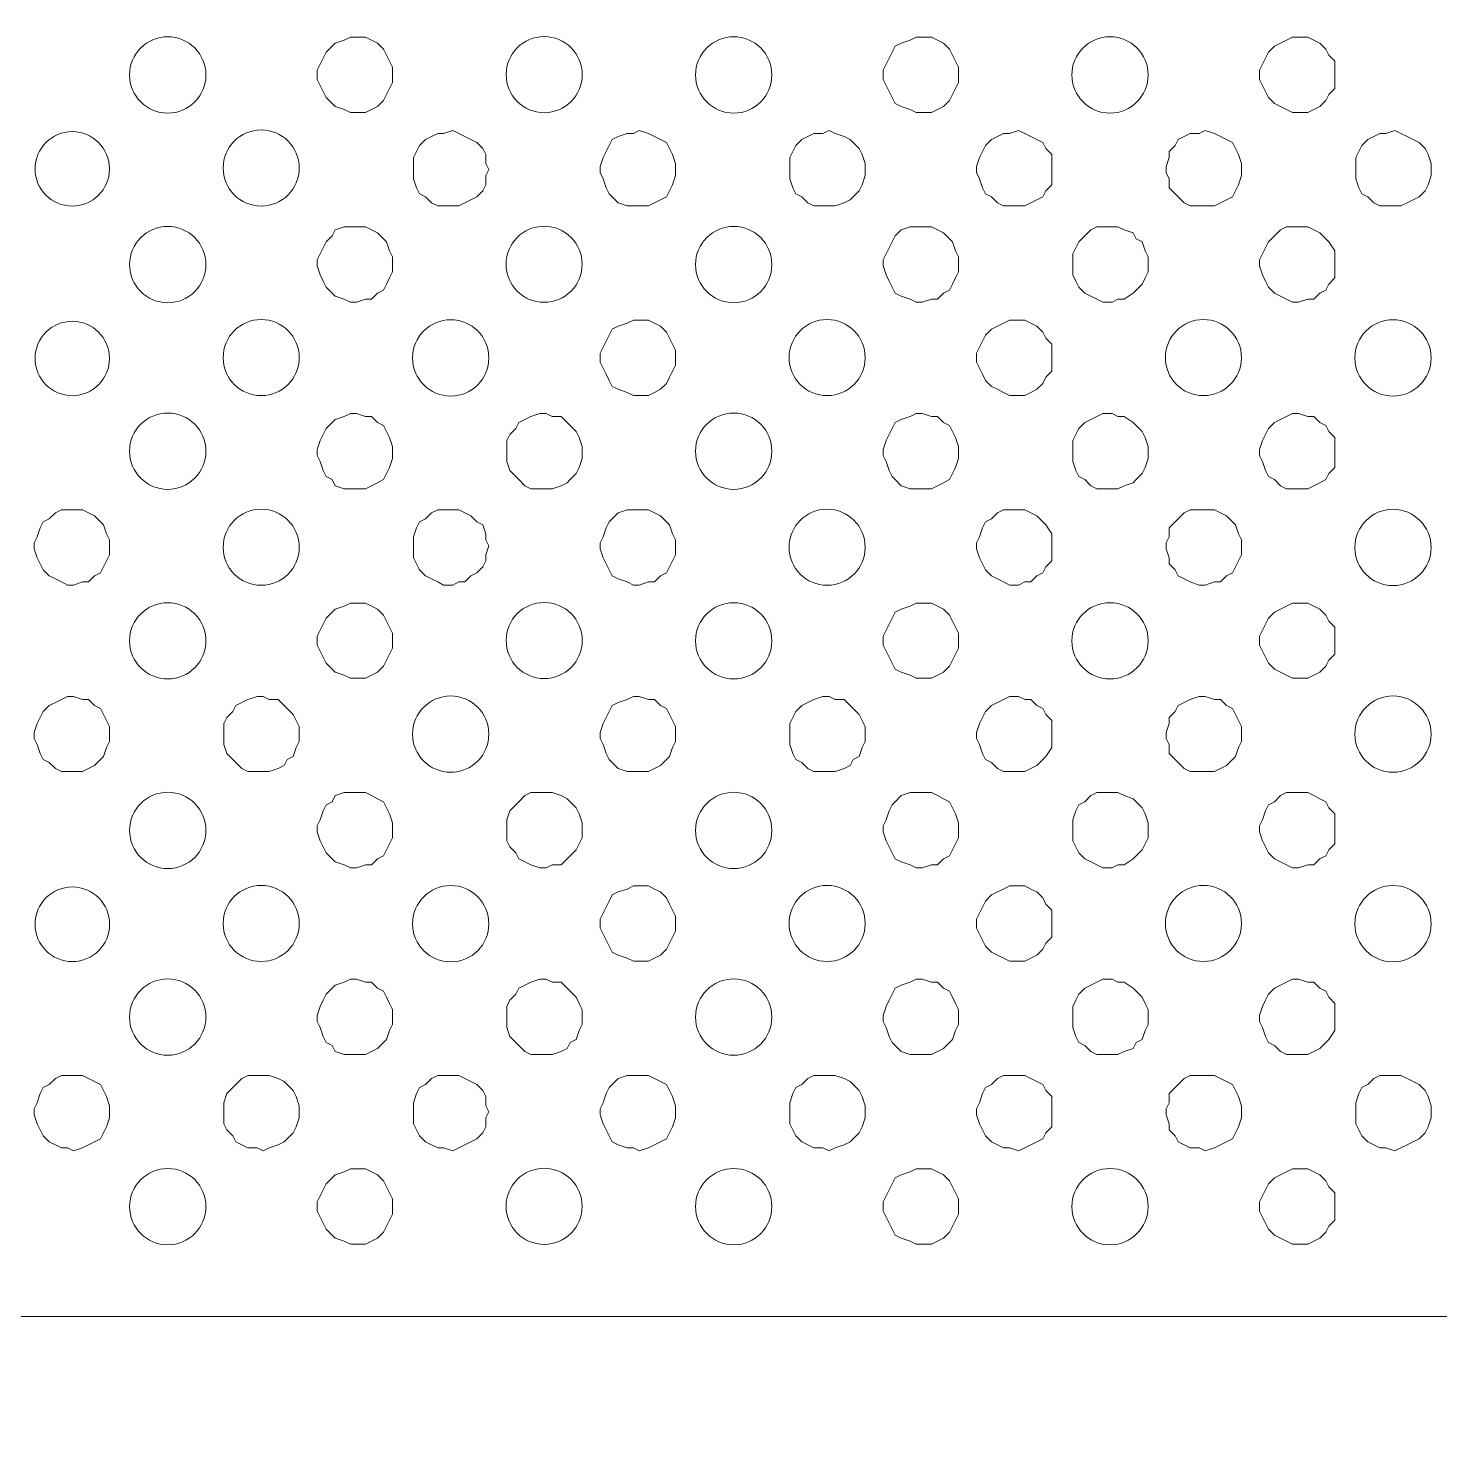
# Model space of a CAD drawing. Header units: inches. Extents: x 0.21 to 4.55, y 0.23 to 3.12.
# Drawn here: x 0.635 to 0.8595, y 2.2448 to 2.4693 of the extents above; entities that cross this region are included whole.
import ezdxf

# ---------------------------------------------------------------- set-up
doc = ezdxf.new("R2010")
doc.units = ezdxf.units.IN
doc.header["$MEASUREMENT"] = 0
doc.layers.add('PDF_0', color=7, linetype='Continuous')
doc.layers.add('PDF_PROYECCION 2', color=7, linetype='Continuous')

msp = doc.modelspace()

# ---------------------------------------------------------------- linework, layer by layer
at = {"layer": 'PDF_0', "lineweight": 5}
msp.add_lwpolyline([(1.08704, 2.2644), (1.08704, 2.06905), (1.06166, 2.06905), (1.06166, 2.2644), (0.56466, 2.2644), (0.56466, 2.06905), (0.53929, 2.06905), (0.53929, 2.78821)], dxfattribs=at)
at = {"layer": 'PDF_PROYECCION 2', "lineweight": 5}
for points in [[(0.69298, 2.46167), (0.69298, 2.46311), (0.6925, 2.46406), (0.69203, 2.46502), (0.69155, 2.46598), (0.69059, 2.46694), (0.68963, 2.46742), (0.68867, 2.46789), (0.68724, 2.46789), (0.68628, 2.46789), (0.68532, 2.46742), (0.68389, 2.46694), (0.68341, 2.46646), (0.68245, 2.4655), (0.68197, 2.46454), (0.68149, 2.46359), (0.68101, 2.46263), (0.68101, 2.46119), (0.68149, 2.46023), (0.68197, 2.45928), (0.68245, 2.45832), (0.68341, 2.45736), (0.68389, 2.45688), (0.68532, 2.4564), (0.68628, 2.45592), (0.68724, 2.45592), (0.68867, 2.45592), (0.68963, 2.4564), (0.69059, 2.45688), (0.69155, 2.45784), (0.69203, 2.4588), (0.6925, 2.45976), (0.69298, 2.46071)], [(0.783, 2.46167), (0.783, 2.46311), (0.78252, 2.46406), (0.78204, 2.46502), (0.78156, 2.46598), (0.7806, 2.46694), (0.77965, 2.46742), (0.77869, 2.46789), (0.77725, 2.46789), (0.77629, 2.46789), (0.77534, 2.46742), (0.7739, 2.46694), (0.77294, 2.46646), (0.77246, 2.4655), (0.77199, 2.46454), (0.77151, 2.46359), (0.77103, 2.46263), (0.77103, 2.46119), (0.77151, 2.46023), (0.77199, 2.45928), (0.77246, 2.45832), (0.77294, 2.45736), (0.7739, 2.45688), (0.77534, 2.4564), (0.77629, 2.45592), (0.77725, 2.45592), (0.77869, 2.45592), (0.77965, 2.4564), (0.7806, 2.45688), (0.78156, 2.45784), (0.78204, 2.4588), (0.78252, 2.45976), (0.783, 2.46071)], [(0.84285, 2.46167), (0.84285, 2.46311), (0.84285, 2.46406), (0.84189, 2.46502), (0.84141, 2.46598), (0.84045, 2.46694), (0.8395, 2.46742), (0.83854, 2.46789), (0.8371, 2.46789), (0.83614, 2.46789), (0.83519, 2.46742), (0.83423, 2.46694), (0.83327, 2.46646), (0.83231, 2.4655), (0.83184, 2.46454), (0.83136, 2.46359), (0.83088, 2.46263), (0.83088, 2.46119), (0.83136, 2.46023), (0.83184, 2.45928), (0.83231, 2.45832), (0.83327, 2.45736), (0.83423, 2.45688), (0.83519, 2.4564), (0.83614, 2.45592), (0.8371, 2.45592), (0.83854, 2.45592), (0.8395, 2.4564), (0.84045, 2.45688), (0.84141, 2.45784), (0.84189, 2.4588), (0.84285, 2.45976), (0.84285, 2.46071)], [(0.7083, 2.44683), (0.70783, 2.44779), (0.70783, 2.44922), (0.70735, 2.45018), (0.70639, 2.45114), (0.70543, 2.45162), (0.70447, 2.45209), (0.70352, 2.45257), (0.70256, 2.45305), (0.70112, 2.45257), (0.70017, 2.45257), (0.69921, 2.45209), (0.69825, 2.45162), (0.69729, 2.45066), (0.69681, 2.4497), (0.69633, 2.44874), (0.69633, 2.44731), (0.69633, 2.44635), (0.69633, 2.44539), (0.69681, 2.44395), (0.69729, 2.443), (0.69825, 2.44252), (0.69921, 2.44156), (0.70017, 2.44108), (0.70112, 2.44108), (0.70256, 2.44108), (0.70352, 2.44108), (0.70447, 2.44156), (0.70543, 2.44204), (0.70639, 2.44252), (0.70735, 2.44348), (0.70783, 2.44443), (0.70783, 2.44587)], [(0.73799, 2.44683), (0.73799, 2.44779), (0.73751, 2.44922), (0.73703, 2.45018), (0.73655, 2.45114), (0.7356, 2.45162), (0.73464, 2.45209), (0.73368, 2.45257), (0.73224, 2.45305), (0.73129, 2.45257), (0.73033, 2.45257), (0.72889, 2.45209), (0.72794, 2.45162), (0.72746, 2.45066), (0.72698, 2.4497), (0.7265, 2.44874), (0.72602, 2.44731), (0.72602, 2.44635), (0.7265, 2.44539), (0.72698, 2.44395), (0.72746, 2.443), (0.72794, 2.44252), (0.72889, 2.44156), (0.73033, 2.44108), (0.73129, 2.44108), (0.73224, 2.44108), (0.73368, 2.44108), (0.73464, 2.44156), (0.7356, 2.44204), (0.73655, 2.44252), (0.73703, 2.44348), (0.73751, 2.44443), (0.73799, 2.44587)], [(0.76815, 2.44683), (0.76815, 2.44779), (0.76768, 2.44922), (0.7672, 2.45018), (0.76624, 2.45114), (0.76576, 2.45162), (0.7648, 2.45209), (0.76337, 2.45257), (0.76241, 2.45305), (0.76145, 2.45257), (0.76002, 2.45257), (0.75906, 2.45209), (0.7581, 2.45162), (0.75714, 2.45066), (0.75666, 2.4497), (0.75618, 2.44874), (0.75618, 2.44731), (0.75618, 2.44635), (0.75618, 2.44539), (0.75666, 2.44395), (0.75714, 2.443), (0.7581, 2.44252), (0.75906, 2.44156), (0.76002, 2.44108), (0.76145, 2.44108), (0.76241, 2.44108), (0.76337, 2.44108), (0.7648, 2.44156), (0.76576, 2.44204), (0.76624, 2.44252), (0.7672, 2.44348), (0.76768, 2.44443), (0.76815, 2.44587)], [(0.79784, 2.44683), (0.79784, 2.44779), (0.79784, 2.44922), (0.79688, 2.45018), (0.7964, 2.45114), (0.79545, 2.45162), (0.79449, 2.45209), (0.79353, 2.45257), (0.79257, 2.45305), (0.79114, 2.45257), (0.79018, 2.45257), (0.78922, 2.45209), (0.78826, 2.45162), (0.78731, 2.45066), (0.78683, 2.4497), (0.78635, 2.44874), (0.78587, 2.44731), (0.78587, 2.44635), (0.78635, 2.44539), (0.78683, 2.44395), (0.78731, 2.443), (0.78826, 2.44252), (0.78922, 2.44156), (0.79018, 2.44108), (0.79114, 2.44108), (0.79257, 2.44108), (0.79353, 2.44108), (0.79449, 2.44156), (0.79545, 2.44204), (0.7964, 2.44252), (0.79688, 2.44348), (0.79784, 2.44443), (0.79784, 2.44587)], [(0.828, 2.44683), (0.828, 2.44779), (0.82753, 2.44922), (0.82705, 2.45018), (0.82657, 2.45114), (0.82561, 2.45162), (0.82465, 2.45209), (0.8237, 2.45257), (0.82226, 2.45305), (0.8213, 2.45257), (0.81987, 2.45257), (0.81891, 2.45209), (0.81795, 2.45162), (0.81747, 2.45066), (0.81651, 2.4497), (0.81651, 2.44874), (0.81603, 2.44731), (0.81603, 2.44635), (0.81651, 2.44539), (0.81651, 2.44395), (0.81747, 2.443), (0.81795, 2.44252), (0.81891, 2.44156), (0.81987, 2.44108), (0.8213, 2.44108), (0.82226, 2.44108), (0.8237, 2.44108), (0.82465, 2.44156), (0.82561, 2.44204), (0.82657, 2.44252), (0.82705, 2.44348), (0.82753, 2.44443), (0.828, 2.44587)], [(0.85817, 2.44683), (0.85817, 2.44779), (0.85769, 2.44922), (0.85721, 2.45018), (0.85625, 2.45114), (0.8553, 2.45162), (0.85434, 2.45209), (0.85338, 2.45257), (0.85242, 2.45305), (0.85099, 2.45257), (0.85003, 2.45257), (0.84907, 2.45209), (0.84811, 2.45162), (0.84716, 2.45066), (0.84668, 2.4497), (0.8462, 2.44874), (0.8462, 2.44731), (0.8462, 2.44635), (0.8462, 2.44539), (0.84668, 2.44395), (0.84716, 2.443), (0.84811, 2.44252), (0.84907, 2.44156), (0.85003, 2.44108), (0.85099, 2.44108), (0.85242, 2.44108), (0.85338, 2.44108), (0.85434, 2.44156), (0.8553, 2.44204), (0.85625, 2.44252), (0.85721, 2.44348), (0.85769, 2.44443), (0.85817, 2.44587)], [(0.69298, 2.43198), (0.69298, 2.43294), (0.6925, 2.4339), (0.69203, 2.43534), (0.69155, 2.43582), (0.69059, 2.43677), (0.68963, 2.43725), (0.68867, 2.43773), (0.68724, 2.43773), (0.68628, 2.43773), (0.68532, 2.43773), (0.68389, 2.43725), (0.68341, 2.43629), (0.68245, 2.43534), (0.68197, 2.43438), (0.68149, 2.43342), (0.68101, 2.43246), (0.68101, 2.43151), (0.68149, 2.43007), (0.68197, 2.42911), (0.68245, 2.42815), (0.68341, 2.4272), (0.68389, 2.42672), (0.68532, 2.42624), (0.68628, 2.42576), (0.68724, 2.42576), (0.68867, 2.42624), (0.68963, 2.42624), (0.69059, 2.4272), (0.69155, 2.42768), (0.69203, 2.42863), (0.6925, 2.42959), (0.69298, 2.43055)], [(0.783, 2.43198), (0.783, 2.43294), (0.78252, 2.4339), (0.78204, 2.43534), (0.78156, 2.43582), (0.7806, 2.43677), (0.77965, 2.43725), (0.77869, 2.43773), (0.77725, 2.43773), (0.77629, 2.43773), (0.77534, 2.43773), (0.7739, 2.43725), (0.77294, 2.43629), (0.77246, 2.43534), (0.77199, 2.43438), (0.77151, 2.43342), (0.77103, 2.43246), (0.77103, 2.43151), (0.77151, 2.43007), (0.77199, 2.42911), (0.77246, 2.42815), (0.77294, 2.4272), (0.7739, 2.42672), (0.77534, 2.42624), (0.77629, 2.42576), (0.77725, 2.42576), (0.77869, 2.42624), (0.77965, 2.42624), (0.7806, 2.4272), (0.78156, 2.42768), (0.78204, 2.42863), (0.78252, 2.42959), (0.783, 2.43055)], [(0.81316, 2.43198), (0.81316, 2.43294), (0.81268, 2.4339), (0.8122, 2.43534), (0.81125, 2.43582), (0.81077, 2.43677), (0.80933, 2.43725), (0.80837, 2.43773), (0.80742, 2.43773), (0.80598, 2.43773), (0.80502, 2.43773), (0.80406, 2.43725), (0.80311, 2.43629), (0.80215, 2.43534), (0.80167, 2.43438), (0.80119, 2.43342), (0.80119, 2.43246), (0.80119, 2.43151), (0.80119, 2.43007), (0.80167, 2.42911), (0.80215, 2.42815), (0.80311, 2.4272), (0.80406, 2.42672), (0.80502, 2.42624), (0.80598, 2.42576), (0.80742, 2.42576), (0.80837, 2.42624), (0.80933, 2.42624), (0.81077, 2.4272), (0.81125, 2.42768), (0.8122, 2.42863), (0.81268, 2.42959), (0.81316, 2.43055)], [(0.84285, 2.43198), (0.84285, 2.43294), (0.84285, 2.4339), (0.84189, 2.43534), (0.84141, 2.43582), (0.84045, 2.43677), (0.8395, 2.43725), (0.83854, 2.43773), (0.8371, 2.43773), (0.83614, 2.43773), (0.83519, 2.43773), (0.83423, 2.43725), (0.83327, 2.43629), (0.83231, 2.43534), (0.83184, 2.43438), (0.83136, 2.43342), (0.83088, 2.43246), (0.83088, 2.43151), (0.83136, 2.43007), (0.83184, 2.42911), (0.83231, 2.42815), (0.83327, 2.4272), (0.83423, 2.42672), (0.83519, 2.42624), (0.83614, 2.42576), (0.8371, 2.42576), (0.83854, 2.42624), (0.8395, 2.42624), (0.84045, 2.4272), (0.84141, 2.42768), (0.84189, 2.42863), (0.84285, 2.42959), (0.84285, 2.43055)], [(0.73799, 2.41666), (0.73799, 2.4181), (0.73751, 2.41906), (0.73703, 2.42001), (0.73655, 2.42097), (0.7356, 2.42193), (0.73464, 2.42241), (0.73368, 2.42289), (0.73224, 2.42289), (0.73129, 2.42289), (0.73033, 2.42241), (0.72889, 2.42193), (0.72794, 2.42145), (0.72746, 2.42049), (0.72698, 2.41954), (0.7265, 2.41858), (0.72602, 2.41762), (0.72602, 2.41618), (0.7265, 2.41523), (0.72698, 2.41427), (0.72746, 2.41331), (0.72794, 2.41235), (0.72889, 2.41188), (0.73033, 2.4114), (0.73129, 2.41092), (0.73224, 2.41092), (0.73368, 2.41092), (0.73464, 2.4114), (0.7356, 2.41188), (0.73655, 2.41283), (0.73703, 2.41379), (0.73751, 2.41475), (0.73799, 2.41571)], [(0.79784, 2.41666), (0.79784, 2.4181), (0.79784, 2.41906), (0.79688, 2.42001), (0.7964, 2.42097), (0.79545, 2.42193), (0.79449, 2.42241), (0.79353, 2.42289), (0.79257, 2.42289), (0.79114, 2.42289), (0.79018, 2.42241), (0.78922, 2.42193), (0.78826, 2.42145), (0.78731, 2.42049), (0.78683, 2.41954), (0.78635, 2.41858), (0.78587, 2.41762), (0.78587, 2.41618), (0.78635, 2.41523), (0.78683, 2.41427), (0.78731, 2.41331), (0.78826, 2.41235), (0.78922, 2.41188), (0.79018, 2.4114), (0.79114, 2.41092), (0.79257, 2.41092), (0.79353, 2.41092), (0.79449, 2.4114), (0.79545, 2.41188), (0.7964, 2.41283), (0.79688, 2.41379), (0.79784, 2.41475), (0.79784, 2.41571)], [(0.69298, 2.40182), (0.69298, 2.40278), (0.6925, 2.40421), (0.69203, 2.40517), (0.69155, 2.40613), (0.69059, 2.40661), (0.68963, 2.40757), (0.68867, 2.40757), (0.68724, 2.40804), (0.68628, 2.40804), (0.68532, 2.40757), (0.68389, 2.40709), (0.68341, 2.40661), (0.68245, 2.40565), (0.68197, 2.40469), (0.68149, 2.40374), (0.68101, 2.4023), (0.68101, 2.40134), (0.68149, 2.40038), (0.68197, 2.39895), (0.68245, 2.39799), (0.68341, 2.39751), (0.68389, 2.39655), (0.68532, 2.39607), (0.68628, 2.39607), (0.68724, 2.39607), (0.68867, 2.39607), (0.68963, 2.39655), (0.69059, 2.39703), (0.69155, 2.39751), (0.69203, 2.39847), (0.6925, 2.39943), (0.69298, 2.40086)], [(0.72315, 2.40182), (0.72315, 2.40278), (0.72267, 2.40421), (0.72219, 2.40517), (0.72123, 2.40613), (0.72075, 2.40661), (0.7198, 2.40757), (0.71836, 2.40757), (0.7174, 2.40804), (0.71644, 2.40804), (0.71501, 2.40757), (0.71405, 2.40709), (0.71309, 2.40661), (0.71261, 2.40565), (0.71166, 2.40469), (0.71118, 2.40374), (0.71118, 2.4023), (0.71118, 2.40134), (0.71118, 2.40038), (0.71166, 2.39895), (0.71261, 2.39799), (0.71309, 2.39751), (0.71405, 2.39655), (0.71501, 2.39607), (0.71644, 2.39607), (0.7174, 2.39607), (0.71836, 2.39607), (0.7198, 2.39655), (0.72075, 2.39703), (0.72123, 2.39751), (0.72219, 2.39847), (0.72267, 2.39943), (0.72315, 2.40086)], [(0.783, 2.40182), (0.783, 2.40278), (0.78252, 2.40421), (0.78204, 2.40517), (0.78156, 2.40613), (0.7806, 2.40661), (0.77965, 2.40757), (0.77869, 2.40757), (0.77725, 2.40804), (0.77629, 2.40804), (0.77534, 2.40757), (0.7739, 2.40709), (0.77294, 2.40661), (0.77246, 2.40565), (0.77199, 2.40469), (0.77151, 2.40374), (0.77103, 2.4023), (0.77103, 2.40134), (0.77151, 2.40038), (0.77199, 2.39895), (0.77246, 2.39799), (0.77294, 2.39751), (0.7739, 2.39655), (0.77534, 2.39607), (0.77629, 2.39607), (0.77725, 2.39607), (0.77869, 2.39607), (0.77965, 2.39655), (0.7806, 2.39703), (0.78156, 2.39751), (0.78204, 2.39847), (0.78252, 2.39943), (0.783, 2.40086)], [(0.81316, 2.40182), (0.81316, 2.40278), (0.81268, 2.40421), (0.8122, 2.40517), (0.81125, 2.40613), (0.81077, 2.40661), (0.80933, 2.40757), (0.80837, 2.40757), (0.80742, 2.40804), (0.80598, 2.40804), (0.80502, 2.40757), (0.80406, 2.40709), (0.80311, 2.40661), (0.80215, 2.40565), (0.80167, 2.40469), (0.80119, 2.40374), (0.80119, 2.4023), (0.80119, 2.40134), (0.80119, 2.40038), (0.80167, 2.39895), (0.80215, 2.39799), (0.80311, 2.39751), (0.80406, 2.39655), (0.80502, 2.39607), (0.80598, 2.39607), (0.80742, 2.39607), (0.80837, 2.39607), (0.80933, 2.39655), (0.81077, 2.39703), (0.81125, 2.39751), (0.8122, 2.39847), (0.81268, 2.39943), (0.81316, 2.40086)], [(0.84285, 2.40182), (0.84285, 2.40278), (0.84285, 2.40421), (0.84189, 2.40517), (0.84141, 2.40613), (0.84045, 2.40661), (0.8395, 2.40757), (0.83854, 2.40757), (0.8371, 2.40804), (0.83614, 2.40804), (0.83519, 2.40757), (0.83423, 2.40709), (0.83327, 2.40661), (0.83231, 2.40565), (0.83184, 2.40469), (0.83136, 2.40374), (0.83088, 2.4023), (0.83088, 2.40134), (0.83136, 2.40038), (0.83184, 2.39895), (0.83231, 2.39799), (0.83327, 2.39751), (0.83423, 2.39655), (0.83519, 2.39607), (0.83614, 2.39607), (0.8371, 2.39607), (0.83854, 2.39607), (0.8395, 2.39655), (0.84045, 2.39703), (0.84141, 2.39751), (0.84189, 2.39847), (0.84285, 2.39943), (0.84285, 2.40086)], [(0.64798, 2.38698), (0.64798, 2.38794), (0.6475, 2.38889), (0.64702, 2.39033), (0.64654, 2.39081), (0.64558, 2.39177), (0.64462, 2.39224), (0.64367, 2.39272), (0.64223, 2.39272), (0.64127, 2.39272), (0.64032, 2.39272), (0.63936, 2.39224), (0.6384, 2.39129), (0.63744, 2.39081), (0.63696, 2.38985), (0.63648, 2.38841), (0.63601, 2.38746), (0.63601, 2.3865), (0.63648, 2.38506), (0.63696, 2.3841), (0.63744, 2.38315), (0.6384, 2.38219), (0.63936, 2.38171), (0.64032, 2.38123), (0.64127, 2.38075), (0.64223, 2.38075), (0.64367, 2.38123), (0.64462, 2.38123), (0.64558, 2.38219), (0.64654, 2.38267), (0.64702, 2.38363), (0.6475, 2.38458), (0.64798, 2.38554)], [(0.7083, 2.38698), (0.70783, 2.38794), (0.70783, 2.38889), (0.70735, 2.39033), (0.70639, 2.39081), (0.70543, 2.39177), (0.70447, 2.39224), (0.70352, 2.39272), (0.70256, 2.39272), (0.70112, 2.39272), (0.70017, 2.39272), (0.69921, 2.39224), (0.69825, 2.39129), (0.69729, 2.39081), (0.69681, 2.38985), (0.69633, 2.38841), (0.69633, 2.38746), (0.69633, 2.3865), (0.69633, 2.38506), (0.69681, 2.3841), (0.69729, 2.38315), (0.69825, 2.38219), (0.69921, 2.38171), (0.70017, 2.38123), (0.70112, 2.38075), (0.70256, 2.38075), (0.70352, 2.38123), (0.70447, 2.38123), (0.70543, 2.38219), (0.70639, 2.38267), (0.70735, 2.38363), (0.70783, 2.38458), (0.70783, 2.38554)], [(0.73799, 2.38698), (0.73799, 2.38794), (0.73751, 2.38889), (0.73703, 2.39033), (0.73655, 2.39081), (0.7356, 2.39177), (0.73464, 2.39224), (0.73368, 2.39272), (0.73224, 2.39272), (0.73129, 2.39272), (0.73033, 2.39272), (0.72889, 2.39224), (0.72794, 2.39129), (0.72746, 2.39081), (0.72698, 2.38985), (0.7265, 2.38841), (0.72602, 2.38746), (0.72602, 2.3865), (0.7265, 2.38506), (0.72698, 2.3841), (0.72746, 2.38315), (0.72794, 2.38219), (0.72889, 2.38171), (0.73033, 2.38123), (0.73129, 2.38075), (0.73224, 2.38075), (0.73368, 2.38123), (0.73464, 2.38123), (0.7356, 2.38219), (0.73655, 2.38267), (0.73703, 2.38363), (0.73751, 2.38458), (0.73799, 2.38554)], [(0.79784, 2.38698), (0.79784, 2.38794), (0.79784, 2.38889), (0.79688, 2.39033), (0.7964, 2.39081), (0.79545, 2.39177), (0.79449, 2.39224), (0.79353, 2.39272), (0.79257, 2.39272), (0.79114, 2.39272), (0.79018, 2.39272), (0.78922, 2.39224), (0.78826, 2.39129), (0.78731, 2.39081), (0.78683, 2.38985), (0.78635, 2.38841), (0.78587, 2.38746), (0.78587, 2.3865), (0.78635, 2.38506), (0.78683, 2.3841), (0.78731, 2.38315), (0.78826, 2.38219), (0.78922, 2.38171), (0.79018, 2.38123), (0.79114, 2.38075), (0.79257, 2.38075), (0.79353, 2.38123), (0.79449, 2.38123), (0.79545, 2.38219), (0.7964, 2.38267), (0.79688, 2.38363), (0.79784, 2.38458), (0.79784, 2.38554)], [(0.828, 2.38698), (0.828, 2.38794), (0.82753, 2.38889), (0.82705, 2.39033), (0.82657, 2.39081), (0.82561, 2.39177), (0.82465, 2.39224), (0.8237, 2.39272), (0.82226, 2.39272), (0.8213, 2.39272), (0.81987, 2.39272), (0.81891, 2.39224), (0.81795, 2.39129), (0.81747, 2.39081), (0.81651, 2.38985), (0.81651, 2.38841), (0.81603, 2.38746), (0.81603, 2.3865), (0.81651, 2.38506), (0.81651, 2.3841), (0.81747, 2.38315), (0.81795, 2.38219), (0.81891, 2.38171), (0.81987, 2.38123), (0.8213, 2.38075), (0.82226, 2.38075), (0.8237, 2.38123), (0.82465, 2.38123), (0.82561, 2.38219), (0.82657, 2.38267), (0.82705, 2.38363), (0.82753, 2.38458), (0.828, 2.38554)], [(0.69298, 2.37166), (0.69298, 2.37309), (0.6925, 2.37405), (0.69203, 2.37501), (0.69155, 2.37597), (0.69059, 2.37692), (0.68963, 2.3774), (0.68867, 2.37788), (0.68724, 2.37788), (0.68628, 2.37788), (0.68532, 2.3774), (0.68389, 2.37692), (0.68341, 2.37644), (0.68245, 2.37549), (0.68197, 2.37453), (0.68149, 2.37357), (0.68101, 2.37261), (0.68101, 2.37118), (0.68149, 2.37022), (0.68197, 2.36926), (0.68245, 2.3683), (0.68341, 2.36735), (0.68389, 2.36687), (0.68532, 2.36639), (0.68628, 2.36591), (0.68724, 2.36591), (0.68867, 2.36591), (0.68963, 2.36639), (0.69059, 2.36687), (0.69155, 2.36783), (0.69203, 2.36878), (0.6925, 2.36974), (0.69298, 2.3707)], [(0.783, 2.37166), (0.783, 2.37309), (0.78252, 2.37405), (0.78204, 2.37501), (0.78156, 2.37597), (0.7806, 2.37692), (0.77965, 2.3774), (0.77869, 2.37788), (0.77725, 2.37788), (0.77629, 2.37788), (0.77534, 2.3774), (0.7739, 2.37692), (0.77294, 2.37644), (0.77246, 2.37549), (0.77199, 2.37453), (0.77151, 2.37357), (0.77103, 2.37261), (0.77103, 2.37118), (0.77151, 2.37022), (0.77199, 2.36926), (0.77246, 2.3683), (0.77294, 2.36735), (0.7739, 2.36687), (0.77534, 2.36639), (0.77629, 2.36591), (0.77725, 2.36591), (0.77869, 2.36591), (0.77965, 2.36639), (0.7806, 2.36687), (0.78156, 2.36783), (0.78204, 2.36878), (0.78252, 2.36974), (0.783, 2.3707)], [(0.84285, 2.37166), (0.84285, 2.37309), (0.84285, 2.37405), (0.84189, 2.37501), (0.84141, 2.37597), (0.84045, 2.37692), (0.8395, 2.3774), (0.83854, 2.37788), (0.8371, 2.37788), (0.83614, 2.37788), (0.83519, 2.3774), (0.83423, 2.37692), (0.83327, 2.37644), (0.83231, 2.37549), (0.83184, 2.37453), (0.83136, 2.37357), (0.83088, 2.37261), (0.83088, 2.37118), (0.83136, 2.37022), (0.83184, 2.36926), (0.83231, 2.3683), (0.83327, 2.36735), (0.83423, 2.36687), (0.83519, 2.36639), (0.83614, 2.36591), (0.8371, 2.36591), (0.83854, 2.36591), (0.8395, 2.36639), (0.84045, 2.36687), (0.84141, 2.36783), (0.84189, 2.36878), (0.84285, 2.36974), (0.84285, 2.3707)], [(0.64798, 2.35681), (0.64798, 2.35825), (0.6475, 2.35921), (0.64702, 2.36016), (0.64654, 2.36112), (0.64558, 2.3616), (0.64462, 2.36256), (0.64367, 2.36256), (0.64223, 2.36304), (0.64127, 2.36304), (0.64032, 2.36256), (0.63936, 2.36208), (0.6384, 2.3616), (0.63744, 2.36064), (0.63696, 2.35969), (0.63648, 2.35873), (0.63601, 2.35729), (0.63601, 2.35633), (0.63648, 2.35538), (0.63696, 2.35394), (0.63744, 2.35298), (0.6384, 2.3525), (0.63936, 2.35155), (0.64032, 2.35107), (0.64127, 2.35107), (0.64223, 2.35107), (0.64367, 2.35107), (0.64462, 2.35155), (0.64558, 2.35203), (0.64654, 2.35298), (0.64702, 2.35346), (0.6475, 2.3549), (0.64798, 2.35586)], [(0.67814, 2.35681), (0.67814, 2.35825), (0.67766, 2.35921), (0.67718, 2.36016), (0.67623, 2.36112), (0.67575, 2.3616), (0.67479, 2.36256), (0.67335, 2.36256), (0.67239, 2.36304), (0.67144, 2.36304), (0.67, 2.36256), (0.66904, 2.36208), (0.66809, 2.3616), (0.66761, 2.36064), (0.66665, 2.35969), (0.66617, 2.35873), (0.66617, 2.35729), (0.66617, 2.35633), (0.66617, 2.35538), (0.66665, 2.35394), (0.66761, 2.35298), (0.66809, 2.3525), (0.66904, 2.35155), (0.67, 2.35107), (0.67144, 2.35107), (0.67239, 2.35107), (0.67335, 2.35107), (0.67479, 2.35155), (0.67575, 2.35203), (0.67623, 2.35298), (0.67718, 2.35346), (0.67766, 2.3549), (0.67814, 2.35586)], [(0.73799, 2.35681), (0.73799, 2.35825), (0.73751, 2.35921), (0.73703, 2.36016), (0.73655, 2.36112), (0.7356, 2.3616), (0.73464, 2.36256), (0.73368, 2.36256), (0.73224, 2.36304), (0.73129, 2.36304), (0.73033, 2.36256), (0.72889, 2.36208), (0.72794, 2.3616), (0.72746, 2.36064), (0.72698, 2.35969), (0.7265, 2.35873), (0.72602, 2.35729), (0.72602, 2.35633), (0.7265, 2.35538), (0.72698, 2.35394), (0.72746, 2.35298), (0.72794, 2.3525), (0.72889, 2.35155), (0.73033, 2.35107), (0.73129, 2.35107), (0.73224, 2.35107), (0.73368, 2.35107), (0.73464, 2.35155), (0.7356, 2.35203), (0.73655, 2.35298), (0.73703, 2.35346), (0.73751, 2.3549), (0.73799, 2.35586)], [(0.76815, 2.35681), (0.76815, 2.35825), (0.76768, 2.35921), (0.7672, 2.36016), (0.76624, 2.36112), (0.76576, 2.3616), (0.7648, 2.36256), (0.76337, 2.36256), (0.76241, 2.36304), (0.76145, 2.36304), (0.76002, 2.36256), (0.75906, 2.36208), (0.7581, 2.3616), (0.75714, 2.36064), (0.75666, 2.35969), (0.75618, 2.35873), (0.75618, 2.35729), (0.75618, 2.35633), (0.75618, 2.35538), (0.75666, 2.35394), (0.75714, 2.35298), (0.7581, 2.3525), (0.75906, 2.35155), (0.76002, 2.35107), (0.76145, 2.35107), (0.76241, 2.35107), (0.76337, 2.35107), (0.7648, 2.35155), (0.76576, 2.35203), (0.76624, 2.35298), (0.7672, 2.35346), (0.76768, 2.3549), (0.76815, 2.35586)], [(0.79784, 2.35681), (0.79784, 2.35825), (0.79784, 2.35921), (0.79688, 2.36016), (0.7964, 2.36112), (0.79545, 2.3616), (0.79449, 2.36256), (0.79353, 2.36256), (0.79257, 2.36304), (0.79114, 2.36304), (0.79018, 2.36256), (0.78922, 2.36208), (0.78826, 2.3616), (0.78731, 2.36064), (0.78683, 2.35969), (0.78635, 2.35873), (0.78587, 2.35729), (0.78587, 2.35633), (0.78635, 2.35538), (0.78683, 2.35394), (0.78731, 2.35298), (0.78826, 2.3525), (0.78922, 2.35155), (0.79018, 2.35107), (0.79114, 2.35107), (0.79257, 2.35107), (0.79353, 2.35107), (0.79449, 2.35155), (0.79545, 2.35203), (0.7964, 2.35298), (0.79688, 2.35346), (0.79784, 2.3549), (0.79784, 2.35586)], [(0.828, 2.35681), (0.828, 2.35825), (0.82753, 2.35921), (0.82705, 2.36016), (0.82657, 2.36112), (0.82561, 2.3616), (0.82465, 2.36256), (0.8237, 2.36256), (0.82226, 2.36304), (0.8213, 2.36304), (0.81987, 2.36256), (0.81891, 2.36208), (0.81795, 2.3616), (0.81747, 2.36064), (0.81651, 2.35969), (0.81651, 2.35873), (0.81603, 2.35729), (0.81603, 2.35633), (0.81651, 2.35538), (0.81651, 2.35394), (0.81747, 2.35298), (0.81795, 2.3525), (0.81891, 2.35155), (0.81987, 2.35107), (0.8213, 2.35107), (0.82226, 2.35107), (0.8237, 2.35107), (0.82465, 2.35155), (0.82561, 2.35203), (0.82657, 2.35298), (0.82705, 2.35346), (0.82753, 2.3549), (0.828, 2.35586)], [(0.69298, 2.34197), (0.69298, 2.34293), (0.6925, 2.34436), (0.69203, 2.34532), (0.69155, 2.34628), (0.69059, 2.34676), (0.68963, 2.34724), (0.68867, 2.34772), (0.68724, 2.34772), (0.68628, 2.34772), (0.68532, 2.34772), (0.68389, 2.34724), (0.68341, 2.34628), (0.68245, 2.3458), (0.68197, 2.34484), (0.68149, 2.34341), (0.68101, 2.34245), (0.68101, 2.34149), (0.68149, 2.34006), (0.68197, 2.3391), (0.68245, 2.33814), (0.68341, 2.33718), (0.68389, 2.3367), (0.68532, 2.33622), (0.68628, 2.33575), (0.68724, 2.33575), (0.68867, 2.33622), (0.68963, 2.33622), (0.69059, 2.33718), (0.69155, 2.33766), (0.69203, 2.33862), (0.6925, 2.33958), (0.69298, 2.34053)], [(0.72315, 2.34197), (0.72315, 2.34293), (0.72267, 2.34436), (0.72219, 2.34532), (0.72123, 2.34628), (0.72075, 2.34676), (0.7198, 2.34724), (0.71836, 2.34772), (0.7174, 2.34772), (0.71644, 2.34772), (0.71501, 2.34772), (0.71405, 2.34724), (0.71309, 2.34628), (0.71261, 2.3458), (0.71166, 2.34484), (0.71118, 2.34341), (0.71118, 2.34245), (0.71118, 2.34149), (0.71118, 2.34006), (0.71166, 2.3391), (0.71261, 2.33814), (0.71309, 2.33718), (0.71405, 2.3367), (0.71501, 2.33622), (0.71644, 2.33575), (0.7174, 2.33575), (0.71836, 2.33622), (0.7198, 2.33622), (0.72075, 2.33718), (0.72123, 2.33766), (0.72219, 2.33862), (0.72267, 2.33958), (0.72315, 2.34053)], [(0.783, 2.34197), (0.783, 2.34293), (0.78252, 2.34436), (0.78204, 2.34532), (0.78156, 2.34628), (0.7806, 2.34676), (0.77965, 2.34724), (0.77869, 2.34772), (0.77725, 2.34772), (0.77629, 2.34772), (0.77534, 2.34772), (0.7739, 2.34724), (0.77294, 2.34628), (0.77246, 2.3458), (0.77199, 2.34484), (0.77151, 2.34341), (0.77103, 2.34245), (0.77103, 2.34149), (0.77151, 2.34006), (0.77199, 2.3391), (0.77246, 2.33814), (0.77294, 2.33718), (0.7739, 2.3367), (0.77534, 2.33622), (0.77629, 2.33575), (0.77725, 2.33575), (0.77869, 2.33622), (0.77965, 2.33622), (0.7806, 2.33718), (0.78156, 2.33766), (0.78204, 2.33862), (0.78252, 2.33958), (0.783, 2.34053)], [(0.81316, 2.34197), (0.81316, 2.34293), (0.81268, 2.34436), (0.8122, 2.34532), (0.81125, 2.34628), (0.81077, 2.34676), (0.80933, 2.34724), (0.80837, 2.34772), (0.80742, 2.34772), (0.80598, 2.34772), (0.80502, 2.34772), (0.80406, 2.34724), (0.80311, 2.34628), (0.80215, 2.3458), (0.80167, 2.34484), (0.80119, 2.34341), (0.80119, 2.34245), (0.80119, 2.34149), (0.80119, 2.34006), (0.80167, 2.3391), (0.80215, 2.33814), (0.80311, 2.33718), (0.80406, 2.3367), (0.80502, 2.33622), (0.80598, 2.33575), (0.80742, 2.33575), (0.80837, 2.33622), (0.80933, 2.33622), (0.81077, 2.33718), (0.81125, 2.33766), (0.8122, 2.33862), (0.81268, 2.33958), (0.81316, 2.34053)], [(0.84285, 2.34197), (0.84285, 2.34293), (0.84285, 2.34436), (0.84189, 2.34532), (0.84141, 2.34628), (0.84045, 2.34676), (0.8395, 2.34724), (0.83854, 2.34772), (0.8371, 2.34772), (0.83614, 2.34772), (0.83519, 2.34772), (0.83423, 2.34724), (0.83327, 2.34628), (0.83231, 2.3458), (0.83184, 2.34484), (0.83136, 2.34341), (0.83088, 2.34245), (0.83088, 2.34149), (0.83136, 2.34006), (0.83184, 2.3391), (0.83231, 2.33814), (0.83327, 2.33718), (0.83423, 2.3367), (0.83519, 2.33622), (0.83614, 2.33575), (0.8371, 2.33575), (0.83854, 2.33622), (0.8395, 2.33622), (0.84045, 2.33718), (0.84141, 2.33766), (0.84189, 2.33862), (0.84285, 2.33958), (0.84285, 2.34053)], [(0.73799, 2.32713), (0.73799, 2.32809), (0.73751, 2.32904), (0.73703, 2.33), (0.73655, 2.33096), (0.7356, 2.33192), (0.73464, 2.33239), (0.73368, 2.33287), (0.73224, 2.33287), (0.73129, 2.33287), (0.73033, 2.33239), (0.72889, 2.33192), (0.72794, 2.33144), (0.72746, 2.33048), (0.72698, 2.32952), (0.7265, 2.32856), (0.72602, 2.32761), (0.72602, 2.32617), (0.7265, 2.32521), (0.72698, 2.32425), (0.72746, 2.3233), (0.72794, 2.32234), (0.72889, 2.32186), (0.73033, 2.32138), (0.73129, 2.3209), (0.73224, 2.3209), (0.73368, 2.3209), (0.73464, 2.32138), (0.7356, 2.32186), (0.73655, 2.32282), (0.73703, 2.32378), (0.73751, 2.32473), (0.73799, 2.32569)], [(0.79784, 2.32713), (0.79784, 2.32809), (0.79784, 2.32904), (0.79688, 2.33), (0.7964, 2.33096), (0.79545, 2.33192), (0.79449, 2.33239), (0.79353, 2.33287), (0.79257, 2.33287), (0.79114, 2.33287), (0.79018, 2.33239), (0.78922, 2.33192), (0.78826, 2.33144), (0.78731, 2.33048), (0.78683, 2.32952), (0.78635, 2.32856), (0.78587, 2.32761), (0.78587, 2.32617), (0.78635, 2.32521), (0.78683, 2.32425), (0.78731, 2.3233), (0.78826, 2.32234), (0.78922, 2.32186), (0.79018, 2.32138), (0.79114, 2.3209), (0.79257, 2.3209), (0.79353, 2.3209), (0.79449, 2.32138), (0.79545, 2.32186), (0.7964, 2.32282), (0.79688, 2.32378), (0.79784, 2.32473), (0.79784, 2.32569)], [(0.69298, 2.31181), (0.69298, 2.31324), (0.6925, 2.3142), (0.69203, 2.31516), (0.69155, 2.31612), (0.69059, 2.31659), (0.68963, 2.31755), (0.68867, 2.31755), (0.68724, 2.31803), (0.68628, 2.31803), (0.68532, 2.31755), (0.68389, 2.31707), (0.68341, 2.31659), (0.68245, 2.31564), (0.68197, 2.31468), (0.68149, 2.31372), (0.68101, 2.31228), (0.68101, 2.31133), (0.68149, 2.31037), (0.68197, 2.30893), (0.68245, 2.30798), (0.68341, 2.3075), (0.68389, 2.30654), (0.68532, 2.30606), (0.68628, 2.30606), (0.68724, 2.30606), (0.68867, 2.30606), (0.68963, 2.30654), (0.69059, 2.30702), (0.69155, 2.30798), (0.69203, 2.30845), (0.6925, 2.30989), (0.69298, 2.31085)], [(0.72315, 2.31181), (0.72315, 2.31324), (0.72267, 2.3142), (0.72219, 2.31516), (0.72123, 2.31612), (0.72075, 2.31659), (0.7198, 2.31755), (0.71836, 2.31755), (0.7174, 2.31803), (0.71644, 2.31803), (0.71501, 2.31755), (0.71405, 2.31707), (0.71309, 2.31659), (0.71261, 2.31564), (0.71166, 2.31468), (0.71118, 2.31372), (0.71118, 2.31228), (0.71118, 2.31133), (0.71118, 2.31037), (0.71166, 2.30893), (0.71261, 2.30798), (0.71309, 2.3075), (0.71405, 2.30654), (0.71501, 2.30606), (0.71644, 2.30606), (0.7174, 2.30606), (0.71836, 2.30606), (0.7198, 2.30654), (0.72075, 2.30702), (0.72123, 2.30798), (0.72219, 2.30845), (0.72267, 2.30989), (0.72315, 2.31085)], [(0.783, 2.31181), (0.783, 2.31324), (0.78252, 2.3142), (0.78204, 2.31516), (0.78156, 2.31612), (0.7806, 2.31659), (0.77965, 2.31755), (0.77869, 2.31755), (0.77725, 2.31803), (0.77629, 2.31803), (0.77534, 2.31755), (0.7739, 2.31707), (0.77294, 2.31659), (0.77246, 2.31564), (0.77199, 2.31468), (0.77151, 2.31372), (0.77103, 2.31228), (0.77103, 2.31133), (0.77151, 2.31037), (0.77199, 2.30893), (0.77246, 2.30798), (0.77294, 2.3075), (0.7739, 2.30654), (0.77534, 2.30606), (0.77629, 2.30606), (0.77725, 2.30606), (0.77869, 2.30606), (0.77965, 2.30654), (0.7806, 2.30702), (0.78156, 2.30798), (0.78204, 2.30845), (0.78252, 2.30989), (0.783, 2.31085)], [(0.81316, 2.31181), (0.81316, 2.31324), (0.81268, 2.3142), (0.8122, 2.31516), (0.81125, 2.31612), (0.81077, 2.31659), (0.80933, 2.31755), (0.80837, 2.31755), (0.80742, 2.31803), (0.80598, 2.31803), (0.80502, 2.31755), (0.80406, 2.31707), (0.80311, 2.31659), (0.80215, 2.31564), (0.80167, 2.31468), (0.80119, 2.31372), (0.80119, 2.31228), (0.80119, 2.31133), (0.80119, 2.31037), (0.80167, 2.30893), (0.80215, 2.30798), (0.80311, 2.3075), (0.80406, 2.30654), (0.80502, 2.30606), (0.80598, 2.30606), (0.80742, 2.30606), (0.80837, 2.30606), (0.80933, 2.30654), (0.81077, 2.30702), (0.81125, 2.30798), (0.8122, 2.30845), (0.81268, 2.30989), (0.81316, 2.31085)], [(0.84285, 2.31181), (0.84285, 2.31324), (0.84285, 2.3142), (0.84189, 2.31516), (0.84141, 2.31612), (0.84045, 2.31659), (0.8395, 2.31755), (0.83854, 2.31755), (0.8371, 2.31803), (0.83614, 2.31803), (0.83519, 2.31755), (0.83423, 2.31707), (0.83327, 2.31659), (0.83231, 2.31564), (0.83184, 2.31468), (0.83136, 2.31372), (0.83088, 2.31228), (0.83088, 2.31133), (0.83136, 2.31037), (0.83184, 2.30893), (0.83231, 2.30798), (0.83327, 2.3075), (0.83423, 2.30654), (0.83519, 2.30606), (0.83614, 2.30606), (0.8371, 2.30606), (0.83854, 2.30606), (0.8395, 2.30654), (0.84045, 2.30702), (0.84141, 2.30798), (0.84189, 2.30845), (0.84285, 2.30989), (0.84285, 2.31085)], [(0.64798, 2.29696), (0.64798, 2.29792), (0.6475, 2.29936), (0.64702, 2.30031), (0.64654, 2.30127), (0.64558, 2.30175), (0.64462, 2.30223), (0.64367, 2.30271), (0.64223, 2.30271), (0.64127, 2.30271), (0.64032, 2.30271), (0.63936, 2.30223), (0.6384, 2.30127), (0.63744, 2.30079), (0.63696, 2.29984), (0.63648, 2.2984), (0.63601, 2.29744), (0.63601, 2.29648), (0.63648, 2.29505), (0.63696, 2.29409), (0.63744, 2.29313), (0.6384, 2.29218), (0.63936, 2.2917), (0.64032, 2.29122), (0.64127, 2.29122), (0.64223, 2.29074), (0.64367, 2.29122), (0.64462, 2.2917), (0.64558, 2.29218), (0.64654, 2.29265), (0.64702, 2.29361), (0.6475, 2.29457), (0.64798, 2.29601)], [(0.67814, 2.29696), (0.67814, 2.29792), (0.67766, 2.29936), (0.67718, 2.30031), (0.67623, 2.30127), (0.67575, 2.30175), (0.67479, 2.30223), (0.67335, 2.30271), (0.67239, 2.30271), (0.67144, 2.30271), (0.67, 2.30271), (0.66904, 2.30223), (0.66809, 2.30127), (0.66761, 2.30079), (0.66665, 2.29984), (0.66617, 2.2984), (0.66617, 2.29744), (0.66617, 2.29648), (0.66617, 2.29505), (0.66665, 2.29409), (0.66761, 2.29313), (0.66809, 2.29218), (0.66904, 2.2917), (0.67, 2.29122), (0.67144, 2.29122), (0.67239, 2.29074), (0.67335, 2.29122), (0.67479, 2.2917), (0.67575, 2.29218), (0.67623, 2.29265), (0.67718, 2.29361), (0.67766, 2.29457), (0.67814, 2.29601)], [(0.7083, 2.29696), (0.70783, 2.29792), (0.70783, 2.29936), (0.70735, 2.30031), (0.70639, 2.30127), (0.70543, 2.30175), (0.70447, 2.30223), (0.70352, 2.30271), (0.70256, 2.30271), (0.70112, 2.30271), (0.70017, 2.30271), (0.69921, 2.30223), (0.69825, 2.30127), (0.69729, 2.30079), (0.69681, 2.29984), (0.69633, 2.2984), (0.69633, 2.29744), (0.69633, 2.29648), (0.69633, 2.29505), (0.69681, 2.29409), (0.69729, 2.29313), (0.69825, 2.29218), (0.69921, 2.2917), (0.70017, 2.29122), (0.70112, 2.29122), (0.70256, 2.29074), (0.70352, 2.29122), (0.70447, 2.2917), (0.70543, 2.29218), (0.70639, 2.29265), (0.70735, 2.29361), (0.70783, 2.29457), (0.70783, 2.29601)], [(0.73799, 2.29696), (0.73799, 2.29792), (0.73751, 2.29936), (0.73703, 2.30031), (0.73655, 2.30127), (0.7356, 2.30175), (0.73464, 2.30223), (0.73368, 2.30271), (0.73224, 2.30271), (0.73129, 2.30271), (0.73033, 2.30271), (0.72889, 2.30223), (0.72794, 2.30127), (0.72746, 2.30079), (0.72698, 2.29984), (0.7265, 2.2984), (0.72602, 2.29744), (0.72602, 2.29648), (0.7265, 2.29505), (0.72698, 2.29409), (0.72746, 2.29313), (0.72794, 2.29218), (0.72889, 2.2917), (0.73033, 2.29122), (0.73129, 2.29122), (0.73224, 2.29074), (0.73368, 2.29122), (0.73464, 2.2917), (0.7356, 2.29218), (0.73655, 2.29265), (0.73703, 2.29361), (0.73751, 2.29457), (0.73799, 2.29601)], [(0.76815, 2.29696), (0.76815, 2.29792), (0.76768, 2.29936), (0.7672, 2.30031), (0.76624, 2.30127), (0.76576, 2.30175), (0.7648, 2.30223), (0.76337, 2.30271), (0.76241, 2.30271), (0.76145, 2.30271), (0.76002, 2.30271), (0.75906, 2.30223), (0.7581, 2.30127), (0.75714, 2.30079), (0.75666, 2.29984), (0.75618, 2.2984), (0.75618, 2.29744), (0.75618, 2.29648), (0.75618, 2.29505), (0.75666, 2.29409), (0.75714, 2.29313), (0.7581, 2.29218), (0.75906, 2.2917), (0.76002, 2.29122), (0.76145, 2.29122), (0.76241, 2.29074), (0.76337, 2.29122), (0.7648, 2.2917), (0.76576, 2.29218), (0.76624, 2.29265), (0.7672, 2.29361), (0.76768, 2.29457), (0.76815, 2.29601)], [(0.79784, 2.29696), (0.79784, 2.29792), (0.79784, 2.29936), (0.79688, 2.30031), (0.7964, 2.30127), (0.79545, 2.30175), (0.79449, 2.30223), (0.79353, 2.30271), (0.79257, 2.30271), (0.79114, 2.30271), (0.79018, 2.30271), (0.78922, 2.30223), (0.78826, 2.30127), (0.78731, 2.30079), (0.78683, 2.29984), (0.78635, 2.2984), (0.78587, 2.29744), (0.78587, 2.29648), (0.78635, 2.29505), (0.78683, 2.29409), (0.78731, 2.29313), (0.78826, 2.29218), (0.78922, 2.2917), (0.79018, 2.29122), (0.79114, 2.29122), (0.79257, 2.29074), (0.79353, 2.29122), (0.79449, 2.2917), (0.79545, 2.29218), (0.7964, 2.29265), (0.79688, 2.29361), (0.79784, 2.29457), (0.79784, 2.29601)], [(0.828, 2.29696), (0.828, 2.29792), (0.82753, 2.29936), (0.82705, 2.30031), (0.82657, 2.30127), (0.82561, 2.30175), (0.82465, 2.30223), (0.8237, 2.30271), (0.82226, 2.30271), (0.8213, 2.30271), (0.81987, 2.30271), (0.81891, 2.30223), (0.81795, 2.30127), (0.81747, 2.30079), (0.81651, 2.29984), (0.81651, 2.2984), (0.81603, 2.29744), (0.81603, 2.29648), (0.81651, 2.29505), (0.81651, 2.29409), (0.81747, 2.29313), (0.81795, 2.29218), (0.81891, 2.2917), (0.81987, 2.29122), (0.8213, 2.29122), (0.82226, 2.29074), (0.8237, 2.29122), (0.82465, 2.2917), (0.82561, 2.29218), (0.82657, 2.29265), (0.82705, 2.29361), (0.82753, 2.29457), (0.828, 2.29601)], [(0.85817, 2.29696), (0.85817, 2.29792), (0.85769, 2.29936), (0.85721, 2.30031), (0.85625, 2.30127), (0.8553, 2.30175), (0.85434, 2.30223), (0.85338, 2.30271), (0.85242, 2.30271), (0.85099, 2.30271), (0.85003, 2.30271), (0.84907, 2.30223), (0.84811, 2.30127), (0.84716, 2.30079), (0.84668, 2.29984), (0.8462, 2.2984), (0.8462, 2.29744), (0.8462, 2.29648), (0.8462, 2.29505), (0.84668, 2.29409), (0.84716, 2.29313), (0.84811, 2.29218), (0.84907, 2.2917), (0.85003, 2.29122), (0.85099, 2.29122), (0.85242, 2.29074), (0.85338, 2.29122), (0.85434, 2.2917), (0.8553, 2.29218), (0.85625, 2.29265), (0.85721, 2.29361), (0.85769, 2.29457), (0.85817, 2.29601)], [(0.69298, 2.28212), (0.69298, 2.28308), (0.6925, 2.28404), (0.69203, 2.28499), (0.69155, 2.28595), (0.69059, 2.28691), (0.68963, 2.28739), (0.68867, 2.28787), (0.68724, 2.28787), (0.68628, 2.28787), (0.68532, 2.28739), (0.68389, 2.28691), (0.68341, 2.28643), (0.68245, 2.28547), (0.68197, 2.28451), (0.68149, 2.28356), (0.68101, 2.2826), (0.68101, 2.28116), (0.68149, 2.28021), (0.68197, 2.27925), (0.68245, 2.27829), (0.68341, 2.27733), (0.68389, 2.27685), (0.68532, 2.27637), (0.68628, 2.2759), (0.68724, 2.2759), (0.68867, 2.2759), (0.68963, 2.27637), (0.69059, 2.27685), (0.69155, 2.27781), (0.69203, 2.27877), (0.6925, 2.27973), (0.69298, 2.28068)], [(0.783, 2.28212), (0.783, 2.28308), (0.78252, 2.28404), (0.78204, 2.28499), (0.78156, 2.28595), (0.7806, 2.28691), (0.77965, 2.28739), (0.77869, 2.28787), (0.77725, 2.28787), (0.77629, 2.28787), (0.77534, 2.28739), (0.7739, 2.28691), (0.77294, 2.28643), (0.77246, 2.28547), (0.77199, 2.28451), (0.77151, 2.28356), (0.77103, 2.2826), (0.77103, 2.28116), (0.77151, 2.28021), (0.77199, 2.27925), (0.77246, 2.27829), (0.77294, 2.27733), (0.7739, 2.27685), (0.77534, 2.27637), (0.77629, 2.2759), (0.77725, 2.2759), (0.77869, 2.2759), (0.77965, 2.27637), (0.7806, 2.27685), (0.78156, 2.27781), (0.78204, 2.27877), (0.78252, 2.27973), (0.783, 2.28068)], [(0.84285, 2.28212), (0.84285, 2.28308), (0.84285, 2.28404), (0.84189, 2.28499), (0.84141, 2.28595), (0.84045, 2.28691), (0.8395, 2.28739), (0.83854, 2.28787), (0.8371, 2.28787), (0.83614, 2.28787), (0.83519, 2.28739), (0.83423, 2.28691), (0.83327, 2.28643), (0.83231, 2.28547), (0.83184, 2.28451), (0.83136, 2.28356), (0.83088, 2.2826), (0.83088, 2.28116), (0.83136, 2.28021), (0.83184, 2.27925), (0.83231, 2.27829), (0.83327, 2.27733), (0.83423, 2.27685), (0.83519, 2.27637), (0.83614, 2.2759), (0.8371, 2.2759), (0.83854, 2.2759), (0.8395, 2.27637), (0.84045, 2.27685), (0.84141, 2.27781), (0.84189, 2.27877), (0.84285, 2.27973), (0.84285, 2.28068)]]:
    msp.add_lwpolyline(points, close=True, dxfattribs=at)
msp.add_lwpolyline([(0.53929, 2.2644), (1.0923, 2.2644)], dxfattribs=at)
for centre, radius in [((0.65723, 2.46189), 0.00607), ((0.71711, 2.46194), 0.00605), ((0.74725, 2.46189), 0.00607), ((0.8071, 2.46189), 0.00607), ((0.64205, 2.44695), 0.00592), ((0.6721, 2.44709), 0.00605), ((0.65724, 2.43172), 0.00607), ((0.7171, 2.43177), 0.00605), ((0.74725, 2.43172), 0.00607), ((0.6721, 2.41693), 0.00605), ((0.70224, 2.41688), 0.00607), ((0.76211, 2.41693), 0.00605), ((0.82196, 2.41693), 0.00605), ((0.85211, 2.41688), 0.00607), ((0.64205, 2.41679), 0.00592), ((0.65723, 2.40204), 0.00607), ((0.74725, 2.40204), 0.00607), ((0.6721, 2.38676), 0.00605), ((0.76211, 2.38676), 0.00605), ((0.85211, 2.38672), 0.00607), ((0.65723, 2.37187), 0.00607), ((0.71711, 2.37192), 0.00605), ((0.74725, 2.37187), 0.00607), ((0.8071, 2.37187), 0.00607), ((0.70224, 2.35703), 0.00607), ((0.85211, 2.35703), 0.00607), ((0.65724, 2.34171), 0.00607), ((0.74725, 2.34171), 0.00607), ((0.64206, 2.32678), 0.00593), ((0.6721, 2.32691), 0.00605), ((0.70224, 2.32687), 0.00607), ((0.76211, 2.32691), 0.00605), ((0.82196, 2.32691), 0.00605), ((0.85211, 2.32687), 0.00607), ((0.65723, 2.31202), 0.00607), ((0.74725, 2.31202), 0.00607), ((0.65724, 2.28186), 0.00607), ((0.7171, 2.28191), 0.00605), ((0.74725, 2.28186), 0.00607), ((0.8071, 2.28186), 0.00607)]:
    msp.add_circle(centre, radius, dxfattribs=at)

doc.saveas('drawing.dxf')
